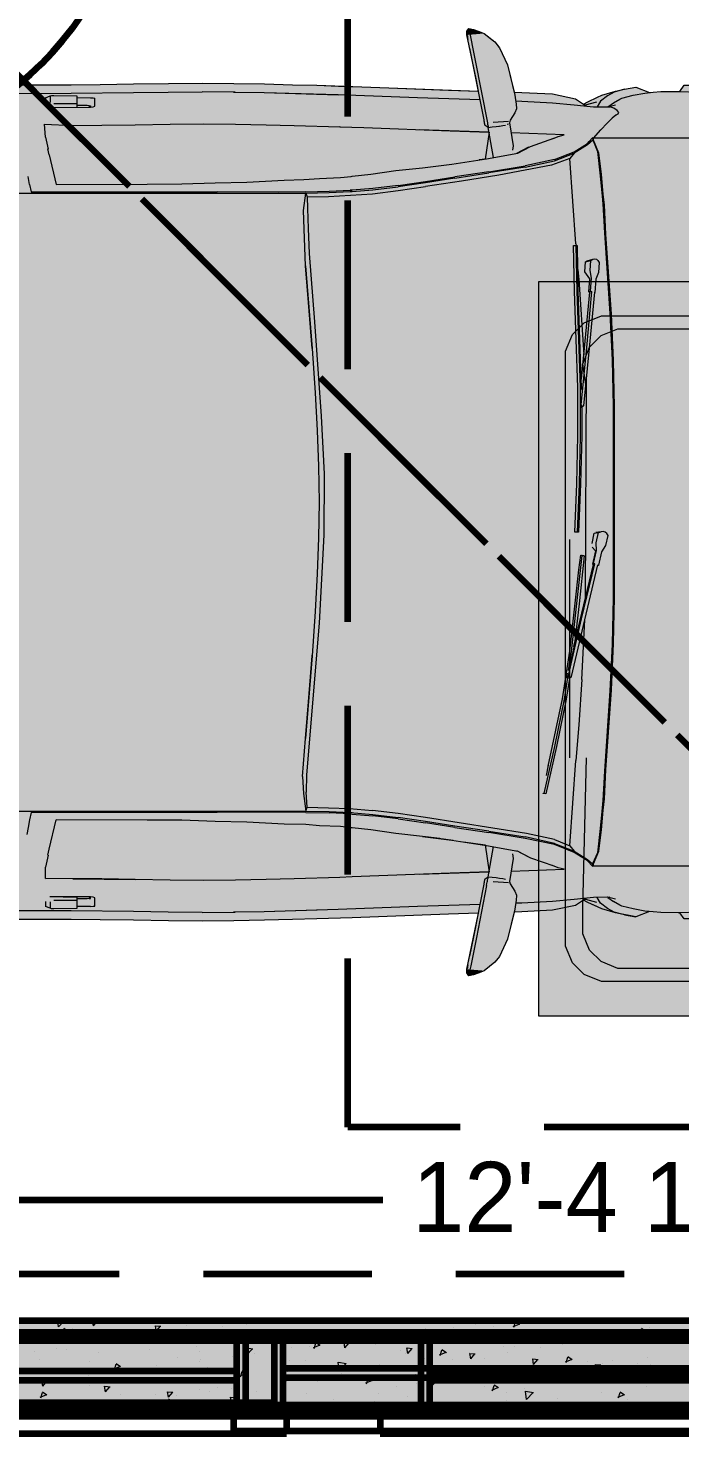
# Model space of a CAD drawing. Header units: inches. Extents: x -355 to 955, y -237 to 947.
# Drawn here: x 526.2 to 581.9, y 32.4 to 152.7 of the extents above; entities that cross this region are included whole.
import ezdxf

# ---------------------------------------------------------------- set-up
doc = ezdxf.new("R2010")
doc.units = ezdxf.units.IN
doc.header["$LTSCALE"] = 96
doc.header["$MEASUREMENT"] = 0
doc.linetypes.add('Dash', pattern=[0.225, 0.15, -0.075])
for name, color, linetype, lineweight, true_color in [('Casings_ Exterior-1', 7, 'Continuous', 158, 0x000000), ('Casings_ Exterior-2', 7, 'Continuous', 158, 0x000000), ('Dimensions-2', 7, 'Continuous', 158, 0x000080), ('Doors-1', 7, 'Continuous', 158, 0x4b4b4b), ('Doors-2', 7, 'Continuous', 158, 0x4b4b4b), ('Footings-0', 7, 'Dash', 211, 0x000000), ('Furniture_ Exterior-1', 7, 'Continuous', 211, 0x008080), ('Furniture_ Interior-2', 7, 'Continuous', 211, 0x8080c0), ('Roof Planes-3', 7, 'Dash', 211, 0x6fa455), ('Walls_  Foundation-0', 7, 'Continuous', 211, 0x000000), ('Walls_  Normal-1', 7, 'Continuous', 211, 0x000000), ('Walls_  Normal-2', 7, 'Continuous', 211, 0x000000), ('Walls_  Normal-3', 7, 'Continuous', 211, 0x000000), ('Windows-1', 7, 'Continuous', 158, 0x4b4b4b), ('Windows-2', 7, 'Continuous', 158, 0x4b4b4b)]:
    doc.layers.add(name, color=color, linetype=linetype, lineweight=lineweight, true_color=true_color)

# ---------------------------------------------------------------- blocks, each defined once
blk = doc.blocks.new('Full-Sized Truck')
at = {"layer": 'Furniture_ Exterior-1', "color": 136, "lineweight": 0, "true_color": 0x008080, "transparency": 33554687}
for p, q in [((-29.51, 127.39), (-29.51, 93.98)), ((29.51, 127.38), (29.51, 93.98)), ((-29.64, 107.83), (-30.35, 107.98)), ((-29.64, 90.95), (-29.64, 107.83)), ((30.35, 107.98), (29.64, 107.83)), ((29.64, 107.83), (29.64, 90.95)), ((30.35, 107.98), (31.09, 108.1)), ((-38.18, 106.11), (-38.8, 106.11)), ((-38.15, 106.53), (-38.63, 106.53)), ((-35.97, 106.53), (-35.92, 106.47)), ((-33.72, 106.29), (-34.86, 106.52)), ((-33.73, 106.31), (-33.16, 106.18)), ((-33.16, 106.18), (-30.35, 105.55)), ((33.16, 106.18), (30.35, 105.55)), ((33.16, 106.18), (33.73, 106.31)), ((34.86, 106.52), (33.72, 106.29)), ((38.63, 106.53), (38.15, 106.53)), ((-38.67, 103.67), (-38.82, 103.68)), ((-37.91, 103.67), (-38.67, 103.67)), ((-38.63, 102.44), (-38.64, 103.67)), ((-35.98, 104.04), (-36.05, 98.38)), ((38.67, 103.67), (37.91, 103.67)), ((38.82, 103.68), (38.67, 103.67)), ((37.71, 102.52), (37.88, 102.56)), ((-39.16, 95.37), (-39.16, 95.35)), ((39.16, 95.35), (39.16, 95.37)), ((-29.51, 93.98), (-29.51, 82.9)), ((29.51, 93.98), (29.51, 82.9)), ((-29.62, 85.4), (-29.64, 90.95)), ((29.62, 85.4), (29.64, 90.95)), ((36.05, 86.49), (36.05, 86.5)), ((-29.64, 82.9), (-29.62, 85.4)), ((29.64, 82.9), (29.62, 85.4)), ((-26.21, 83.2), (-22.58, 82.92)), ((-29.64, 82.9), (-29.69, 80.78)), ((-29.15, 82.75), (-29.19, 80.83)), ((-14.67, 82.32), (-22.58, 82.92)), ((22.57, 82.92), (22.58, 82.92)), ((29.15, 82.75), (29.19, 80.83)), ((29.51, 82.9), (29.57, 80.78)), ((29.64, 82.9), (29.69, 80.78)), ((-29.78, 78.87), (-29.69, 80.78)), ((29.19, 80.83), (29.46, 76.84)), ((29.69, 80.78), (29.78, 78.87)), ((35.85, 79.78), (35.85, 79.79)), ((29.67, 78.67), (29.66, 78.87)), ((29.78, 78.87), (29.8, 78.67)), ((-30.25, 74.49), (-29.96, 76.81)), ((-29.83, 76.81), (-30.12, 74.49)), ((29.83, 76.81), (30.12, 74.49)), ((30.25, 74.49), (29.96, 76.81)), ((-30.25, 74.49), (-30.63, 72.01)), ((30.25, 74.49), (30.63, 72.01)), ((-31.07, 69.37), (-30.63, 72.01)), ((30.63, 72.01), (31.07, 69.37)), ((-31.07, 69.36), (-31.56, 66.26)), ((-31.44, 66.26), (-30.95, 69.37)), ((30.94, 69.37), (31.44, 66.26)), ((31.56, 66.26), (31.07, 69.37)), ((-41.59, 67.4), (-44.31, 67.9)), ((-43.36, 67.98), (-41.54, 67.64)), ((45.24, 68.08), (36.22, 66.4)), ((36.51, 66.7), (43.36, 67.98)), ((-36.63, 66.47), (-41.59, 67.4)), ((-41.54, 67.64), (-36.64, 66.73)), ((-36.37, 64.49), (-36.26, 65.87)), ((-32.12, 62.98), (-31.56, 66.26)), ((-31.44, 66.26), (-31.99, 62.98)), ((31.99, 62.98), (31.44, 66.26)), ((31.56, 66.26), (32.12, 62.98)), ((36.37, 64.49), (36.26, 65.87)), ((36.11, 64.47), (36.06, 64.59)), ((-33.93, 62.65), (-33.32, 63.74)), ((-32.72, 60.32), (-32.12, 62.98)), ((-32.6, 60.32), (-31.99, 62.98)), ((32.72, 60.32), (32.12, 62.98)), ((33.32, 63.74), (33.93, 62.65)), ((-33.98, 62.49), (-33.97, 62.5)), ((-32.6, 60.32), (-33.34, 58.51)), ((-32.24, 60.3), (-32.82, 58.92)), ((-25.14, 60.87), (-26.13, 61.05)), ((-32.82, 58.92), (-24.68, 58.36)), ((-16.93, 57.82), (-11.25, 57.55)), ((-13.78, 58.54), (-5.95, 56.76)), ((9, 57.87), (9.03, 57.95)), ((24.68, 58.36), (24.5, 58.35)), ((38.2, 56.48), (37.92, 57.52)), ((-34.79, 56.85), (-34.75, 56.77)), ((-34.75, 56.77), (-34.56, 56.76)), ((-34.75, 56.77), (-34.75, 6.35)), ((-9.11, 57.48), (11.96, 57.41)), ((-6.01, 56.28), (-6.07, 56.38)), ((-5.92, 56.86), (-5.86, 56.76)), ((-3.94, 56.9), (-2.98, 56.7)), ((-2.98, 56.7), (-2.92, 56.3)), ((20.03, 56.63), (19.99, 56.69)), ((34.56, 56.76), (34.75, 56.77)), ((34.75, 56.77), (34.79, 56.85)), ((34.75, 56.77), (35.55, 56.09)), ((34.75, 47.41), (34.75, 56.77)), ((-38.5, 54.37), (-38.15, 54.95)), ((-37.76, 55.47), (-38.15, 54.95)), ((-37.94, 54.77), (-37.74, 55.5)), ((-37.79, 55.35), (-37.74, 55.52)), ((35.55, 56.09), (36.19, 55.52)), ((36.19, 55.52), (36.68, 55.08)), ((37.74, 55.52), (37.79, 55.35)), ((37.74, 55.5), (37.94, 54.77)), ((37.74, 55.39), (37.74, 55.28)), ((-39.43, 53.96), (-39.63, 52.92)), ((36.96, 54.74), (37.08, 54.52)), ((37.08, 54.52), (37.2, 54.46)), ((37.2, 54.46), (37.41, 54.61)), ((37.41, 54.61), (37.63, 54.91)), ((-39.12, 51.67), (-39.63, 52.92))]:
    blk.add_line(p, q, dxfattribs=at)
for points in [[(39.86, 109.2), (39.86, 106.69), (39.89, 101.55), (39.94, 98.52), (40, 95.35), (40.03, 92.3), (40, 89.42), (39.94, 86.64), (39.87, 84.09), (39.81, 81.9), (39.66, 77.79), (39.56, 75.34), (39.26, 67.22), (40.42, 67.43), (44.62, 68.28), (44.97, 68.28), (45.24, 68.08), (45.14, 67.67), (44.96, 67.14), (44.76, 66.7), (43.95, 65.71), (43.39, 65.29), (41.76, 64.56), (39.16, 63.97), (39.14, 63.28), (38.99, 60.5), (38.53, 58.4), (38.02, 57.67), (38.24, 57.28), (38.67, 56.41), (38.86, 56.01), (39.24, 54.78), (39.43, 53.96), (39.63, 52.92), (39.12, 51.67), (39.15, 51.35), (39.21, 50.64), (39.23, 49.09), (39.23, 48.92), (39.82, 48.54)], [(-39.82, 48.54), (-39.23, 48.92), (-39.23, 49.09), (-39.21, 50.64), (-39.15, 51.34), (-39.12, 51.67), (-39.63, 52.92), (-39.24, 54.78), (-38.86, 56.01), (-38.24, 57.28), (-38.02, 57.67), (-38.53, 58.4), (-38.99, 60.5), (-39.14, 63.28), (-39.16, 63.97), (-41.76, 64.56), (-43.39, 65.29), (-43.95, 65.71), (-44.76, 66.7), (-44.96, 67.14), (-45.14, 67.67), (-45.24, 68.08), (-44.97, 68.28), (-44.62, 68.28), (-39.26, 67.22), (-39.35, 69.93), (-39.7, 78.67), (-39.81, 81.9), (-39.87, 84.09), (-39.94, 86.64), (-40, 89.42), (-40.03, 92.3), (-40, 95.35), (-39.94, 98.52), (-39.89, 101.55), (-39.87, 104.19), (-39.86, 106.69), (-39.86, 109.2)], [(-39.7, 78.67), (-39.81, 81.9), (-39.87, 84.09), (-39.94, 86.64), (-40, 89.42), (-40.03, 92.3), (-40, 95.35), (-39.94, 98.52), (-39.89, 101.55), (-39.87, 104.19), (-39.86, 106.69), (-39.86, 109.2), (-39.04, 109.2)], [(-39.19, 92.3), (-39.16, 95.39), (-39.12, 98.54), (-39.05, 104.2), (-39.04, 109.22)], [(39.04, 109.22), (39.05, 104.2), (39.12, 98.54), (39.16, 95.39), (39.19, 92.3)], [(39.86, 109.2), (39.86, 106.69), (39.87, 104.19), (39.89, 101.55), (39.94, 98.52), (40, 95.35), (40.03, 92.3), (40, 89.42), (39.94, 86.64), (39.87, 84.09), (39.81, 81.9), (39.74, 79.93), (39.66, 77.79), (39.57, 75.34)], [(-30.35, 107.98), (-31.09, 108.1), (-31.74, 108.22)], [(-38.84, 105.78), (-38.84, 105.99), (-38.8, 106.11), (-38.63, 106.53)], [(-37.81, 102.05), (-37.75, 102.19), (-37.71, 102.44), (-37.7, 106.14)], [(-35.98, 104.04), (-35.97, 106.53), (-34.86, 106.52)], [(34.86, 106.52), (36.1, 106.63), (35.98, 104.04)], [(37.7, 106.14), (37.71, 102.44), (37.75, 102.19), (37.81, 102.05), (38.59, 102.05)], [(38.63, 106.53), (38.8, 106.11), (38.18, 106.11)], [(38.8, 106.11), (38.84, 105.99), (38.84, 105.78)], [(-37.91, 103.68), (-38.82, 103.68), (-38.84, 105.78)], [(-37.71, 104.91), (-37.71, 103.67), (-38.07, 103.68), (-38.06, 105.78)], [(-31.93, 72.3), (-31.67, 74.7), (-31.32, 76.97), (-31.22, 77.83), (-31.12, 78.67), (-31.11, 78.78), (-30.99, 79.74), (-30.92, 81.63), (-30.81, 82.9), (-30.75, 84.86), (-30.57, 88.24), (-30.5, 91.11), (-30.39, 94.13), (-30.37, 97.3), (-30.35, 105.55)], [(30.35, 105.55), (30.37, 97.3), (30.39, 94.13), (30.5, 91.11), (30.57, 88.24), (30.75, 84.86), (30.8, 83.07), (30.92, 81.63), (30.99, 79.74), (31.11, 78.78), (31.12, 78.67), (31.22, 77.83), (31.32, 76.97), (31.67, 74.7), (31.93, 72.3), (32.29, 69.63), (32.79, 66.48), (33.34, 63.63), (33.97, 62.5), (34.75, 60.36)], [(38.06, 105.78), (38.07, 103.68), (37.71, 103.67)], [(38.84, 105.78), (38.82, 103.68), (38.07, 103.68)], [(-37.71, 102.52), (-37.88, 102.56), (-37.9, 102.75), (-37.91, 103.67)], [(-36.05, 98.38), (-36, 101.4), (-35.98, 104.04)], [(35.98, 104.04), (36, 101.4), (36.05, 98.38), (36.11, 95.21), (36.14, 92.16), (36.11, 89.27), (36.05, 86.5), (35.98, 83.94), (35.85, 79.79), (35.77, 77.61), (35.46, 69.78), (35.33, 66.24), (32.77, 66.61), (32.69, 67.14)], [(37.91, 103.67), (37.9, 102.75), (37.88, 102.56), (37.86, 102.45), (37.71, 102.45)], [(38.64, 103.67), (38.63, 102.44), (38.61, 102.19), (38.59, 102.05)], [(-38.63, 102.44), (-38.61, 102.19), (-38.59, 102.05), (-37.81, 102.05)], [(-37.88, 102.56), (-37.86, 102.45), (-37.71, 102.45)], [(-35.81, 78.67), (-35.85, 79.79), (-35.98, 83.94), (-36.05, 86.5), (-36.11, 89.27), (-36.14, 92.16), (-36.11, 95.21), (-36.05, 98.38)], [(-39.19, 92.3), (-39.16, 89.41), (-39.16, 89.3)], [(39.16, 89.31), (39.16, 89.41), (39.19, 92.3)], [(-38.44, 67.06), (-38.64, 72.74), (-38.93, 79.95), (-39.13, 86.66), (-39.16, 89.45)], [(39.16, 89.45), (39.13, 86.66), (38.97, 81.93), (38.9, 79.96)], [(-38.9, 79.96), (-38.97, 81.93), (-39.13, 86.66)], [(39.13, 86.66), (38.93, 79.95), (38.64, 72.74), (38.44, 67.06)], [(-26.21, 83.2), (-27.85, 83.11), (-29.51, 82.9)], [(22.58, 82.92), (14.67, 82.32), (19.08, 82.64), (22.58, 82.92), (27.85, 83.11), (29.51, 82.9), (29.15, 82.75), (28.06, 82.73)], [(-29.51, 82.9), (-29.57, 80.78), (-29.66, 78.87)], [(-29.51, 82.9), (-29.15, 82.75), (-27.72, 82.86)], [(28.06, 82.73), (26.13, 82.67), (23.75, 82.59), (17.23, 82.1), (8.22, 81.49), (2.7, 81.23), (-3.14, 81.26), (-11.55, 81.67), (-26.06, 82.82), (-27.72, 82.86)], [(-22.58, 82.92), (-19.08, 82.64), (-14.67, 82.32), (-14.62, 82.32)], [(-6.84, 81.86), (-10.44, 82.05), (-14.67, 82.32)], [(14.67, 82.32), (10.44, 82.05), (6.84, 81.86), (3.42, 81.73), (0, 81.67), (-3.42, 81.73), (-6.84, 81.86)], [(-29.19, 80.83), (-29.28, 78.91), (-29.46, 76.84)], [(29.57, 80.78), (29.66, 78.87), (29.67, 78.67), (29.83, 76.81)], [(-39.26, 67.22), (-39.35, 69.93), (-39.7, 78.67)], [(-35.33, 66.24), (-35.46, 69.78), (-35.81, 78.67)], [(-29.78, 78.87), (-29.8, 78.67), (-29.96, 76.81)], [(-29.67, 78.67), (-29.66, 78.87), (-29.83, 76.81)], [(29.96, 76.81), (29.8, 78.67), (29.78, 78.87)], [(-30.14, 72.03), (-29.76, 74.51), (-29.46, 76.84)], [(29.46, 76.84), (29.76, 74.51), (30.14, 72.03)], [(-30.95, 69.37), (-30.5, 72.01), (-30.12, 74.49)], [(30.94, 69.37), (30.5, 72.01), (30.12, 74.49)], [(39.56, 75.34), (39.35, 69.93), (39.26, 67.22)], [(-32.45, 68.58), (-32.75, 66.61), (-35.34, 66.25), (-35.57, 72.58)], [(-32.31, 69.52), (-32.01, 71.73), (-32.14, 70.72), (-31.93, 72.3), (-32.29, 69.63), (-32.79, 66.48), (-33.34, 63.63), (-33.97, 62.5), (-34.74, 60.36)], [(-32.24, 60.3), (-31.66, 62.84), (-30.14, 72.03)], [(24.68, 58.36), (32.82, 58.92), (32.17, 60.59), (31.22, 65.35), (30.67, 68.74), (30.14, 72.03)], [(35.34, 66.25), (35.57, 72.58), (35.57, 72.59)], [(-44.76, 66.7), (-44.96, 67.14), (-45.14, 67.67), (-45.24, 68.08), (-44.97, 68.28), (-44.62, 68.28), (-40.42, 67.43)], [(-44.31, 67.9), (-44.54, 67.95), (-44.69, 67.98), (-44.81, 68), (-44.94, 68.02), (-45.07, 68.05), (-45.15, 68.06), (-45.19, 68.07), (-45.22, 68.07), (-45.24, 68.08)], [(-44.97, 68.28), (-44.96, 68.27), (-44.94, 68.27), (-44.9, 68.26), (-44.83, 68.25)], [(-44.56, 68.2), (-44.47, 68.19), (-44.38, 68.17), (-44.2, 68.14)], [(44.97, 68.28), (45.24, 68.08), (45.14, 67.67), (44.96, 67.14), (44.76, 66.7), (44.39, 66.25), (43.95, 65.71), (43.47, 65.35), (43.39, 65.29), (41.76, 64.56), (38.87, 63.9), (38.02, 63.79), (37.59, 63.77), (37.56, 63.77), (37.17, 63.91), (36.47, 64.33), (36.23, 64.38), (34.03, 64.07), (33.61, 64.11)], [(40.42, 67.43), (44.62, 68.28), (44.97, 68.28), (44.96, 68.27), (44.94, 68.27), (44.9, 68.26), (44.83, 68.25)], [(44.2, 68.14), (44.38, 68.17), (44.47, 68.19), (44.56, 68.2)], [(-33.61, 64.11), (-34.03, 64.07), (-36.23, 64.38), (-36.47, 64.33), (-37.17, 63.91), (-37.56, 63.77), (-37.59, 63.77), (-38.02, 63.79), (-38.87, 63.9), (-41.76, 64.56), (-43.39, 65.29), (-43.95, 65.71), (-44.76, 66.7)], [(-36.64, 66.73), (-36.51, 66.7), (-36.46, 66.7), (-36.4, 66.68), (-36.29, 66.67), (-36.18, 66.65), (-36.1, 66.63), (-36.05, 66.62), (-36.02, 66.61), (-35.98, 66.61), (-35.79, 66.32), (-32.91, 65.86)], [(-36.63, 66.47), (-36.43, 66.44), (-36.31, 66.41), (-36.22, 66.4), (-36.11, 66.38), (-35.99, 66.36), (-35.91, 66.34), (-35.85, 66.33), (-35.82, 66.32), (-35.79, 66.32), (-35.87, 65.61)], [(36.22, 66.4), (36.11, 66.38), (35.99, 66.36), (35.91, 66.34), (35.85, 66.33), (35.82, 66.32), (35.79, 66.32), (35.98, 66.61), (36.02, 66.61), (36.05, 66.62), (36.1, 66.63), (36.18, 66.65), (36.29, 66.67), (36.4, 66.68), (36.46, 66.7), (36.51, 66.7)], [(-35.87, 65.61), (-35.92, 65.29), (-35.96, 65), (-36.01, 64.76)], [(32.91, 65.86), (35.79, 66.32), (35.83, 65.96), (35.87, 65.61), (35.91, 65.35), (35.92, 65.29), (35.96, 65), (36.01, 64.76)], [(-37.83, 57.39), (-38.53, 58.4), (-38.99, 60.5), (-39.14, 63.28), (-39.16, 63.97)], [(-35.26, 64.24), (-35.07, 59.44), (-34.93, 59.96), (-34.7, 60.5)], [(34.7, 60.5), (34.93, 59.96), (35.07, 59.44), (35.26, 64.24)], [(39.16, 63.97), (39.14, 63.28), (38.99, 60.5), (38.53, 58.4), (37.83, 57.39)], [(-37.74, 55.28), (-37.76, 56.76), (-37.95, 58.52), (-38.15, 60.5), (-38.3, 63.28), (-38.32, 63.83)], [(31.99, 62.98), (32.6, 60.32), (33.34, 58.51), (32.82, 58.92)], [(38.32, 63.83), (38.3, 63.28), (38.15, 60.5), (37.95, 58.52), (37.76, 56.76), (37.74, 55.39)], [(-16.76, 59.13), (-18.81, 59.43), (-23.33, 60.32), (-27.83, 61.27), (-27.82, 61.33), (-27.81, 61.36)], [(-34.56, 56.87), (-33.47, 58.51), (-32.72, 60.32)], [(-16.85, 58.94), (-18.84, 59.24), (-23.36, 60.13), (-27.86, 61.08), (-27.83, 61.27)], [(-25.22, 60.88), (-23.29, 60.48), (-18.78, 59.58)], [(32.72, 60.32), (33.47, 58.51), (34.26, 57.32), (34.43, 57.17), (34.79, 56.85), (34.56, 56.83), (34.43, 56.78), (33.5, 56.39)], [(-32.82, 58.92), (-33.34, 58.51), (-34.14, 57.32), (-34.56, 56.87), (-34.79, 56.85), (-34.26, 57.32)], [(-18.78, 59.58), (-14.23, 58.92), (-9.67, 58.43), (-6.47, 58.1)], [(-16.86, 58.93), (-16.75, 58.88), (-16.72, 58.98), (-16.75, 59.14), (-16.77, 59.21), (-16.7, 59.16), (-16.57, 59.05)], [(-16.75, 58.88), (-16.67, 58.76), (-16.86, 58.93), (-16.83, 59.02)], [(-16.8, 59.13), (-16.78, 59.18), (-16.77, 59.21), (-16.33, 59.12)], [(-16.72, 58.98), (-16.57, 59.05), (-11.16, 57.84), (-5.89, 56.65)], [(-16.67, 58.76), (-11.25, 57.55), (-5.98, 56.36), (-6.01, 56.28), (-4.76, 56), (-4.16, 55.65), (-3.2, 55.43), (-3, 55.55), (-2.86, 55.7), (-2.81, 55.88), (-2.83, 56.08)], [(-13.53, 58.49), (-14.29, 58.64), (-15.44, 58.89), (-16.08, 59.03), (-14.27, 58.76), (-9.7, 58.27), (-5.09, 57.8), (-5.12, 57.61), (-5.1, 57.75)], [(-39.51, 53.55), (-39.43, 53.96), (-39.24, 54.78), (-38.86, 56.01), (-38.67, 56.41), (-38.24, 57.28), (-38.02, 57.67)], [(-37.92, 57.52), (-37.92, 57.49), (-38.2, 56.48)], [(-16.93, 57.82), (-21.27, 58.11), (-24.68, 58.36)], [(-5.12, 57.61), (-9.73, 58.08), (-13.53, 58.49), (-13.58, 58.49)], [(-6.47, 58.1), (-5.07, 57.92), (-5.07, 57.9), (-5.08, 57.87), (-5.09, 57.8)], [(10.75, 57.84), (10.93, 57.84), (15.54, 58), (20.14, 58.15), (24.49, 58.22), (24.5, 58.36), (20.14, 58.29), (15.54, 58.14), (10.94, 57.98), (6.34, 57.97), (1.74, 58.08), (-2.86, 58.26), (-2.86, 58.46), (1.74, 58.29), (6.34, 58.18), (10.94, 58.18), (15.54, 58.34), (20.15, 58.49), (24.5, 58.57), (24.5, 58.36)], [(9.04, 57.83), (6.33, 57.83), (1.73, 57.94), (-2.86, 58.12), (-2.86, 58.32)], [(20.12, 56.94), (20.04, 57.1), (20.07, 57.18), (21.33, 57.09), (21.98, 57.56), (22.95, 57.49), (23.09, 57.01), (23.2, 56.82), (23.24, 56.65), (23.2, 56.5), (23.08, 56.36), (22.89, 56.25), (21.92, 56.32), (21.29, 56.54), (20.03, 56.63), (20.06, 56.68), (14.71, 57.16), (9.21, 57.66), (9, 57.87), (9.13, 57.75), (9.15, 57.83)], [(9.23, 57.96), (9.28, 57.91), (9.15, 57.83), (9.12, 57.93)], [(20.14, 57.05), (20.12, 56.94), (14.77, 57.41), (9.28, 57.91), (9.22, 57.98)], [(11.73, 57.86), (14.69, 57.58), (20.04, 57.1)], [(22.22, 58.18), (21.27, 58.11), (14.07, 57.64)], [(22.95, 57.49), (23.05, 57.33), (23.2, 56.82)], [(34.26, 57.32), (34.56, 56.83), (34.14, 57.32), (33.34, 58.51)], [(38.02, 57.67), (38.24, 57.28), (38.67, 56.41), (38.86, 56.01), (39.24, 54.78), (39.43, 53.96), (39.16, 54.9), (38.81, 55.49)], [(-39.43, 53.96), (-39.16, 54.9), (-38.81, 55.49), (-38.31, 56.14), (-37.76, 56.44)], [(-28.49, 55.91), (-29.57, 56.02), (-31.46, 56.18), (-33.5, 56.39), (-34.56, 56.87)], [(-34.56, 56.76), (-33.34, 56.27), (-31.31, 56.05), (-29.42, 55.9), (-28.35, 55.78)], [(-4.31, 56.9), (-4.67, 56.57), (-5.92, 56.86), (-5.95, 56.76), (-5.89, 56.65), (-5.86, 56.76), (-4.61, 56.48), (-3.88, 56.52), (-2.92, 56.3), (-2.83, 56.08), (-2.9, 56.54)], [(20.07, 57.18), (20.14, 57.05), (21.4, 56.96), (22.12, 57.08), (23.09, 57.01)], [(28.35, 55.78), (29.42, 55.9), (31.31, 56.05), (33.34, 56.27), (34.56, 56.76)], [(33.5, 56.39), (31.46, 56.18), (29.57, 56.02), (28.49, 55.91)], [(38.81, 55.49), (38.31, 56.14), (37.76, 56.44)], [(28.49, 55.91), (25.71, 55.76), (18.03, 55.27), (13.58, 55.06), (9.16, 54.97), (-9.16, 54.97), (-13.58, 55.06), (-18.03, 55.27), (-25.71, 55.76), (-28.49, 55.91)], [(-28.35, 55.78), (-25.58, 55.64), (-17.94, 55.14), (-13.51, 54.94), (-9.11, 54.85), (9.11, 54.85), (13.51, 54.94), (17.94, 55.14), (25.58, 55.64), (28.35, 55.78)], [(37.08, 54.52), (36.96, 54.74), (36.68, 55.08)], [(37.63, 54.92), (37.63, 54.92), (37.74, 55.28)], [(37.76, 55.47), (38.15, 54.95), (38.5, 54.37), (38.59, 54.2), (38.86, 53.15), (39.07, 52.09), (39.15, 51.35), (39.21, 50.64), (39.23, 49.09), (39.16, 47.18), (39.1, 46.52), (39, 45.44), (38.78, 43.75), (38.68, 42.5), (38.59, 41.03), (38.49, 39.41), (38.43, 37.68), (38.41, 35.82)], [(-38.42, 32), (-38.41, 35.82), (-38.43, 37.68), (-38.49, 39.41), (-38.59, 41.03), (-38.69, 42.5), (-38.78, 43.75), (-39, 45.44), (-39.1, 46.52), (-39.16, 47.18), (-39.23, 49.09), (-39.21, 50.64), (-39.15, 51.34), (-39.07, 52.09), (-38.86, 53.15), (-38.59, 54.2), (-38.5, 54.37)], [(39.43, 53.96), (39.63, 52.92), (39.12, 51.67)], [(-38.44, 11.78), (-38.91, 11.78), (-39.82, 12.37), (-39.82, 48.54), (-39.23, 48.92)], [(39.23, 48.92), (39.82, 48.54), (39.82, 12.37), (38.91, 11.78), (38.44, 11.78)]]:
    blk.add_lwpolyline(points, dxfattribs=at)
at = {"layer": 'Furniture_ Exterior-1', "color": 7, "lineweight": 0, "true_color": 0xffffff, "transparency": 33554687}
for points in [[(39.86, 109.2), (39.86, 106.69), (39.86, 109.2), (-39.86, 109.2)], [(39.86, 106.69), (-39.86, 106.69), (39.86, 106.69), (-39.86, 109.2)], [(39.86, 106.69), (39.89, 101.55), (39.86, 106.69), (-39.87, 104.19)], [(39.86, 106.69), (-39.87, 104.19), (39.86, 106.69), (-39.86, 106.69)], [(39.89, 101.55), (-39.89, 101.55), (39.89, 101.55), (-39.87, 104.19)], [(39.94, 98.52), (-39.94, 98.52), (39.94, 98.52), (-39.89, 101.55)], [(39.89, 101.55), (39.94, 98.52), (39.89, 101.55), (-39.89, 101.55)], [(40, 95.35), (-40, 95.35), (40, 95.35), (-39.94, 98.52)], [(39.94, 98.52), (40, 95.35), (39.94, 98.52), (-39.94, 98.52)], [(40, 95.35), (40.03, 92.3), (40, 95.35), (-40.03, 92.3)], [(40, 95.35), (-40.03, 92.3), (40, 95.35), (-40, 95.35)], [(40.03, 92.3), (40, 89.42), (40.03, 92.3), (-40.03, 92.3)], [(40, 89.42), (-40, 89.42), (40, 89.42), (-40.03, 92.3)], [(40, 89.42), (-39.94, 86.64), (40, 89.42), (-40, 89.42)], [(40, 89.42), (39.94, 86.64), (40, 89.42), (-39.94, 86.64)], [(39.94, 86.64), (39.87, 84.09), (39.94, 86.64), (-39.94, 86.64)], [(39.87, 84.09), (-39.87, 84.09), (39.87, 84.09), (-39.94, 86.64)], [(39.87, 84.09), (-39.81, 81.9), (39.87, 84.09), (-39.87, 84.09)], [(39.87, 84.09), (39.81, 81.9), (39.87, 84.09), (-39.81, 81.9)], [(39.81, 81.9), (-39.7, 78.67), (39.81, 81.9), (-39.81, 81.9)], [(39.81, 81.9), (39.66, 77.79), (39.81, 81.9), (-39.7, 78.67)], [(39.66, 77.79), (39.56, 75.34), (39.66, 77.79), (-39.7, 78.67)], [(39.56, 75.34), (-39.35, 69.93), (39.56, 75.34), (-39.7, 78.67)], [(39.56, 75.34), (39.26, 67.22), (39.56, 75.34), (-39.35, 69.93)], [(39.26, 67.22), (-39.26, 67.22), (39.26, 67.22), (-39.35, 69.93)], [(-45.14, 67.67), (-45.24, 68.08), (-45.14, 67.67), (-44.97, 68.28)], [(-44.96, 67.14), (-45.14, 67.67), (-44.96, 67.14), (-44.62, 68.28)], [(-45.14, 67.67), (-44.97, 68.28), (-45.14, 67.67), (-44.62, 68.28)], [(-44.76, 66.7), (-44.96, 67.14), (-44.76, 66.7), (-44.62, 68.28)], [(-43.95, 65.71), (-44.76, 66.7), (-43.95, 65.71), (-44.62, 68.28)], [(-43.39, 65.29), (-43.95, 65.71), (-43.39, 65.29), (-44.62, 68.28)], [(-43.39, 65.29), (-44.62, 68.28), (-43.39, 65.29), (-39.26, 67.22)], [(40.42, 67.43), (44.62, 68.28), (40.42, 67.43), (43.95, 65.71)], [(44.62, 68.28), (44.76, 66.7), (44.62, 68.28), (43.95, 65.71)], [(44.62, 68.28), (44.97, 68.28), (44.62, 68.28), (45.14, 67.67)], [(44.62, 68.28), (45.14, 67.67), (44.62, 68.28), (44.96, 67.14)], [(44.62, 68.28), (44.96, 67.14), (44.62, 68.28), (44.76, 66.7)], [(44.97, 68.28), (45.24, 68.08), (44.97, 68.28), (45.14, 67.67)], [(-41.76, 64.56), (-43.39, 65.29), (-41.76, 64.56), (-39.26, 67.22)], [(-39.16, 63.97), (-41.76, 64.56), (-39.16, 63.97), (-39.26, 67.22)], [(38.02, 57.67), (-38.02, 57.67), (38.02, 57.67), (-39.26, 67.22)], [(39.26, 67.22), (38.02, 57.67), (39.26, 67.22), (-39.26, 67.22)], [(-38.02, 57.67), (-39.16, 63.97), (-38.02, 57.67), (-39.26, 67.22)], [(38.02, 57.67), (39.26, 67.22), (38.02, 57.67), (39.16, 63.97)], [(39.26, 67.22), (41.76, 64.56), (39.26, 67.22), (39.16, 63.97)], [(39.26, 67.22), (40.42, 67.43), (39.26, 67.22), (41.76, 64.56)], [(40.42, 67.43), (43.95, 65.71), (40.42, 67.43), (43.39, 65.29)], [(40.42, 67.43), (43.39, 65.29), (40.42, 67.43), (41.76, 64.56)], [(-38.02, 57.67), (-39.14, 63.28), (-38.02, 57.67), (-39.16, 63.97)], [(38.02, 57.67), (39.16, 63.97), (38.02, 57.67), (39.14, 63.28)], [(-38.02, 57.67), (-38.99, 60.5), (-38.02, 57.67), (-39.14, 63.28)], [(38.99, 60.5), (38.02, 57.67), (38.99, 60.5), (39.14, 63.28)], [(-38.02, 57.67), (-38.53, 58.4), (-38.02, 57.67), (-38.99, 60.5)], [(38.99, 60.5), (38.53, 58.4), (38.99, 60.5), (38.02, 57.67)], [(-39.23, 48.92), (-39.12, 51.67), (-39.23, 48.92), (-38.02, 57.67)], [(-39.23, 48.92), (-38.02, 57.67), (-39.23, 48.92), (38.02, 57.67)], [(-39.23, 48.92), (38.02, 57.67), (-39.23, 48.92), (39.23, 48.92)], [(-39.12, 51.67), (-38.24, 57.28), (-39.12, 51.67), (-38.02, 57.67)], [(38.02, 57.67), (38.24, 57.28), (38.02, 57.67), (39.12, 51.67)], [(38.02, 57.67), (39.12, 51.67), (38.02, 57.67), (39.23, 48.92)], [(-39.12, 51.67), (-38.86, 56.01), (-39.12, 51.67), (-38.24, 57.28)], [(38.24, 57.28), (38.67, 56.41), (38.24, 57.28), (39.12, 51.67)], [(38.67, 56.41), (38.86, 56.01), (38.67, 56.41), (39.24, 54.78)], [(38.67, 56.41), (39.24, 54.78), (38.67, 56.41), (39.12, 51.67)], [(-39.12, 51.67), (-39.24, 54.78), (-39.12, 51.67), (-38.86, 56.01)], [(-39.12, 51.67), (-39.63, 52.92), (-39.12, 51.67), (-39.24, 54.78)], [(39.24, 54.78), (39.43, 53.96), (39.24, 54.78), (39.12, 51.67)], [(39.43, 53.96), (39.63, 52.92), (39.43, 53.96), (39.12, 51.67)], [(-39.23, 48.92), (-39.21, 50.64), (-39.23, 48.92), (-39.12, 51.67)], [(-39.21, 50.64), (-39.15, 51.34), (-39.21, 50.64), (-39.12, 51.67)], [(39.12, 51.67), (39.15, 51.35), (39.12, 51.67), (39.21, 50.64)], [(39.12, 51.67), (39.21, 50.64), (39.12, 51.67), (39.23, 48.92)], [(-39.23, 48.92), (-39.23, 49.09), (-39.23, 48.92), (-39.21, 50.64)], [(39.21, 50.64), (39.23, 49.09), (39.21, 50.64), (39.23, 48.92)], [(-39.82, 40.91), (-39.23, 48.92), (-39.82, 40.91), (39.23, 48.92)], [(-39.82, 40.91), (39.23, 48.92), (-39.82, 40.91), (39.82, 40.91)], [(-39.82, 40.91), (-39.82, 48.54), (-39.82, 40.91), (-39.23, 48.92)], [(39.23, 48.92), (39.82, 48.54), (39.23, 48.92), (39.82, 40.91)]]:
    blk.add_solid(points, dxfattribs=at)
blk = doc.blocks.new('Queen Size Bed 1')
at = {"layer": 'Furniture_ Interior-2', "color": 163, "lineweight": 0, "true_color": 0x8080c0, "transparency": 33554687}
for p, q in [((-26.29, 76.32), (-26.29, 76.45)), ((-0.29, 75.73), (0.33, 75.73)), ((9.31, 2.65), (-9.34, 2.65))]:
    blk.add_line(p, q, dxfattribs=at)
for points in [[(-30.52, 78.22), (-30.52, 79.16), (30.37, 79.16), (30.37, 78.22), (31.4, 78.22), (31.4, 0), (-31.4, 0), (-31.4, 78.22)], [(30.37, 79.16), (30.37, 76.45), (-30.52, 76.45), (-30.52, 79.16)]]:
    blk.add_lwpolyline(points, close=True, dxfattribs=at)
for points in [[(30.37, 78.22), (31.4, 78.22), (31.4, 0), (-31.4, 0), (-31.4, 78.22), (-30.52, 78.22)], [(27.01, 76.45), (27.84, 75.61), (28.44, 74.15), (28.44, 5.35), (27.84, 3.89), (26.85, 2.89), (25.41, 2.29), (-25.44, 2.29), (-26.88, 2.89), (-27.88, 3.89), (-28.47, 5.35), (-28.47, 74.15), (-27.88, 75.61), (-27.04, 76.45)], [(-25.46, 52.98), (-25.57, 52.97), (-26.64, 53.3), (-26.91, 54.49), (-25.97, 58.25), (-26.36, 63.79), (-27.19, 68.41), (-26.34, 74.13), (-27, 76.25), (-26.93, 76.45)], [(-0.35, 76.45), (-0.21, 75.99), (-0.81, 74.14), (-0.02, 68.41)], [(-0.02, 68.42), (0.83, 74.13), (0.16, 76.25), (0.24, 76.45)], [(26.81, 76.45), (26.95, 75.99), (26.36, 74.14), (27.14, 68.41), (26.08, 63.79)], [(-22.2, 4.08), (-24.38, 3.77), (-25.79, 4.35), (-26.78, 5.34), (-27.35, 6.77), (-27.35, 72.72), (-26.78, 74.15), (-26.45, 74.48)], [(26.46, 74.44), (26.74, 74.15), (27.32, 72.72), (27.32, 6.77), (26.74, 5.34), (25.76, 4.35), (24.35, 3.77), (22.17, 3.77), (9.31, 4.08)], [(-0.02, 68.41), (-0.02, 68.41), (-1.09, 63.79), (-2.81, 59.49)], [(1.11, 58.22), (0.81, 63.79), (-0.02, 68.4)], [(-26.81, 54.04), (-26.92, 54.51), (-26.06, 58.22), (-26.36, 63.79)], [(-0.54, 59.7), (-0.29, 58.15), (-0.26, 54.48), (-0.26, 54.45), (-0.32, 58.14), (-1.09, 63.79)], [(0.81, 63.79), (1.2, 58.25), (0.25, 54.49), (0.52, 53.3), (1.6, 52.97), (5.89, 53.61), (11.24, 52.95), (15.58, 53.51), (19.45, 53.77), (21.09, 53.91), (24.31, 53.63), (25.16, 53.31), (25.48, 53.27), (26.58, 53.38), (26.9, 54.45), (26.91, 54.48), (26.88, 58.15), (26.63, 59.7)], [(26.9, 54.45), (26.84, 58.14), (26.08, 63.79), (24.36, 59.49)], [(0.35, 54.04), (0.24, 54.51), (1.11, 58.22)], [(-0.26, 54.45), (-0.58, 53.38), (-1.68, 53.27), (-6.06, 53.88), (-11.58, 53.51), (-15.93, 52.95), (-16.01, 52.96)], [(-17.8, 53.22), (-21.22, 53.72), (-24.34, 53.43), (-25.76, 52.86)]]:
    blk.add_lwpolyline(points, dxfattribs=at)
at = {"layer": 'Furniture_ Interior-2', "color": 7, "lineweight": 0, "true_color": 0xffffff, "transparency": 33554687}
for points in [[(-30.52, 78.22), (-30.52, 79.16), (-30.52, 78.22), (30.37, 78.22)], [(-30.52, 79.16), (30.37, 79.16), (-30.52, 79.16), (30.37, 78.22)], [(-30.52, 79.16), (30.37, 79.16), (-30.52, 79.16), (-30.52, 76.45)], [(30.37, 79.16), (30.37, 76.45), (30.37, 79.16), (-30.52, 76.45)], [(-31.4, 78.22), (-30.52, 78.22), (-31.4, 78.22), (-31.4, 0)], [(-30.52, 78.22), (30.37, 78.22), (-30.52, 78.22), (-31.4, 0)], [(30.37, 78.22), (31.4, 0), (30.37, 78.22), (-31.4, 0)], [(30.37, 78.22), (31.4, 78.22), (30.37, 78.22), (31.4, 0)]]:
    blk.add_solid(points, dxfattribs=at)

msp = doc.modelspace()

# ---------------------------------------------------------------- linework, layer by layer
at = {"layer": 'Casings_ Exterior-1', "transparency": 33554687}
for p in [(543.72, 34.78), (622.54, 32.78)]:
    msp.add_line(p, (543.72, 32.78), dxfattribs=at)
at = {"layer": 'Casings_ Exterior-2', "transparency": 33554687}
for p, q in [((548.27, 34.56), (548.27, 32.56)), ((556.28, 34.56), (556.28, 32.56)), ((548.27, 32.56), (511.27, 32.56)), ((593.28, 32.56), (556.28, 32.56))]:
    msp.add_line(p, q, dxfattribs=at)
at = {"layer": 'Dimensions-2', "color": 176, "linetype": 'Continuous', "lineweight": 158, "true_color": 0x000080, "transparency": 33554687}
msp.add_line((556.5, 52.53), (500.75, 52.53), dxfattribs=at)
at = {"layer": 'Doors-1', "linetype": 'Dash', "transparency": 33554687}
for p, q in [((553.5, 58.79), (553.5, 166.79)), ((649.5, 58.79), (553.5, 58.79))]:
    msp.add_line(p, q, dxfattribs=at)
at = {"layer": 'Doors-2', "transparency": 33554687}
msp.add_arc((507.5, 169.5), 28, 270, 0, dxfattribs=at)
at = {"layer": 'Footings-0', "transparency": 33554687}
msp.add_line((641.95, 46.22), (65.95, 46.22), dxfattribs=at)
at = {"layer": 'Roof Planes-3', "transparency": 33554687}
for points in [[(657, 17), (459.5, 214.5), (459.5, 215.5), (657, 413)], [(262, 17), (459.5, 214.5), (657, 17)]]:
    msp.add_lwpolyline(points, close=True, dxfattribs=at)
at = {"layer": 'Walls_  Foundation-0', "color": 18, "linetype": 'Continuous', "lineweight": 211, "true_color": 0x000000, "transparency": 33554687}
for p, q in [((645.95, 42.22), (61.95, 42.22)), ((645.95, 34.22), (61.95, 34.22))]:
    msp.add_line(p, q, dxfattribs=at)
at = {"layer": 'Walls_  Foundation-0', "color": 252, "lineweight": 9, "true_color": 0x969696, "transparency": 33554687}
for p, q in [((528.76, 41.71), (528.7, 42.22)), ((528.76, 41.71), (529.25, 42.22)), ((531.74, 41.8), (531.66, 42.22)), ((531.74, 41.8), (532.1, 42.22)), ((567.7, 41.69), (567.85, 42.14)), ((567.85, 42.2), (568.23, 41.95)), ((569.23, 42.15), (569.23, 42.15)), ((529, 41.13), (529.53, 41.33)), ((529.06, 41.07), (529.21, 41.53)), ((529.21, 41.59), (529.59, 41.33)), ((529.96, 41.53), (529.96, 41.53)), ((531.16, 41.28), (531.16, 41.28)), ((536.77, 40.47), (536.68, 41.18)), ((536.7, 41.18), (537.37, 41.08)), ((536.77, 40.47), (537.35, 41.08)), ((537.12, 41.33), (537.04, 41.8)), ((537.05, 41.8), (537.5, 41.76)), ((537.12, 41.33), (537.48, 41.76)), ((538.02, 41.1), (538.02, 41.1)), ((539.7, 41.82), (539.7, 41.82)), ((539.84, 40.47), (539.99, 40.92)), ((539.99, 40.99), (540.37, 40.73)), ((541, 41.38), (541, 41.38)), ((542.5, 40.86), (542.42, 41.33)), ((542.43, 41.33), (542.88, 41.29)), ((542.5, 40.86), (542.86, 41.29)), ((542.76, 41.73), (542.76, 41.73)), ((544.85, 41.91), (544.85, 41.91)), ((545.6, 42.1), (545.6, 42.1)), ((546.48, 41.41), (546.48, 41.41)), ((555.48, 41.46), (555.48, 41.46)), ((556.29, 40.98), (556.29, 40.98)), ((557.43, 41.21), (557.43, 41.21)), ((559.69, 41.26), (559.69, 41.26)), ((559.77, 41.3), (559.77, 41.3)), ((560.19, 41.54), (560.19, 41.54)), ((562.53, 41.63), (562.53, 41.63)), ((563.98, 42.02), (563.98, 42.02)), ((564.41, 41.88), (564.41, 41.88)), ((565.97, 41.76), (565.97, 41.76)), ((567.64, 41.75), (568.16, 41.95)), ((572.74, 41.34), (572.74, 41.34)), ((575.42, 41.09), (575.42, 41.09)), ((576.89, 41.36), (576.89, 41.36)), ((578.42, 41.15), (578.94, 41.35)), ((578.48, 41.08), (578.63, 41.54)), ((578.63, 41.6), (579.01, 41.35)), ((579.27, 41.62), (579.27, 41.62)), ((579.47, 41.16), (579.47, 41.16)), ((581.35, 41.41), (581.35, 41.41)), ((528.56, 39.86), (528.56, 39.86)), ((529.46, 39.8), (529.46, 39.8)), ((529.58, 40.27), (529.58, 40.27)), ((533.3, 40.48), (533.3, 40.48)), ((533.31, 40.33), (533.31, 40.33)), ((536.14, 40.86), (536.14, 40.86)), ((536.56, 39.76), (536.56, 39.76)), ((537.21, 40.9), (537.21, 40.9)), ((539.78, 40.53), (540.31, 40.73)), ((540.53, 40.07), (540.53, 40.07)), ((544.77, 39.23), (544.69, 39.94)), ((544.7, 39.94), (545.37, 39.83)), ((544.77, 39.23), (545.36, 39.83)), ((546.02, 40.61), (546.02, 40.61)), ((547.88, 40.39), (547.8, 40.86)), ((547.81, 40.86), (548.26, 40.82)), ((547.88, 40.39), (548.24, 40.82)), ((548.65, 39.97), (548.65, 39.97)), ((549.07, 40.62), (549.07, 40.62)), ((550.24, 40.01), (550.24, 40.01)), ((550.31, 40.45), (550.31, 40.45)), ((550.56, 39.93), (551.08, 40.13)), ((550.62, 39.87), (550.77, 40.32)), ((550.77, 40.38), (551.15, 40.13)), ((552.44, 40.45), (552.44, 40.45)), ((553.08, 40.39), (553.08, 40.39)), ((553.26, 39.92), (553.18, 40.39)), ((553.19, 40.39), (553.64, 40.35)), ((553.26, 39.92), (553.62, 40.35)), ((554.96, 40.63), (554.96, 40.63)), ((555.85, 40.2), (555.85, 40.2)), ((558.64, 39.44), (558.56, 39.91)), ((558.57, 39.91), (559.02, 39.87)), ((558.64, 39.44), (559, 39.87)), ((561.4, 39.27), (561.55, 39.72)), ((561.55, 39.78), (561.93, 39.53)), ((566.8, 40), (566.8, 40)), ((567.43, 40.51), (567.43, 40.51)), ((567.74, 40.05), (567.74, 40.05)), ((570.02, 39.92), (570.02, 39.92)), ((571.63, 40.62), (571.63, 40.62)), ((571.89, 40.16), (571.89, 40.16)), ((575.34, 40.55), (575.34, 40.55)), ((576.63, 40.79), (576.63, 40.79)), ((526.69, 39.61), (526.69, 39.61)), ((527.1, 38.91), (527.1, 38.91)), ((531.39, 38.75), (531.39, 38.75)), ((532.17, 39.48), (532.17, 39.48)), ((533.69, 38.57), (534.07, 38.31)), ((538.95, 39.06), (538.95, 39.06)), ((540.78, 38.77), (540.78, 38.77)), ((540.85, 39.6), (540.85, 39.6)), ((540.9, 38.88), (540.9, 38.88)), ((543.62, 39.14), (543.62, 39.14)), ((544.76, 39.41), (544.76, 39.41)), ((545.5, 39.39), (545.5, 39.39)), ((548.51, 38.81), (548.51, 38.81)), ((549.9, 38.86), (549.9, 38.86)), ((552.77, 37.99), (552.69, 38.7)), ((552.71, 38.7), (553.37, 38.59)), ((552.77, 37.99), (553.36, 38.59)), ((557.97, 39.66), (557.97, 39.66)), ((558.44, 39.41), (558.44, 39.41)), ((560.1, 39.04), (560.1, 39.04)), ((560.56, 38.67), (560.56, 38.67)), ((561.34, 39.33), (561.86, 39.53)), ((562.44, 38.92), (562.44, 38.92)), ((563.88, 39.52), (563.88, 39.52)), ((564.02, 38.97), (563.94, 39.44)), ((563.95, 39.44), (564.4, 39.4)), ((564.02, 38.97), (564.38, 39.4)), ((565.22, 38.99), (565.22, 38.99)), ((567.18, 39.54), (567.18, 39.54)), ((569.4, 38.5), (569.32, 38.97)), ((569.33, 38.97), (569.78, 38.93)), ((569.4, 38.5), (569.76, 38.93)), ((572.11, 38.73), (572.64, 38.93)), ((572.18, 38.67), (572.33, 39.12)), ((572.33, 39.18), (572.7, 38.93)), ((574.03, 38.73), (574.03, 38.73)), ((575.33, 38.6), (575.33, 38.6)), ((576.17, 38.79), (576.17, 38.79)), ((578.32, 38.58), (578.32, 38.58)), ((579.18, 39.13), (579.18, 39.13)), ((529.37, 37.31), (529.37, 37.31)), ((531.33, 37.53), (531.33, 37.53)), ((533.01, 37.72), (533.01, 37.72)), ((533.22, 37.84), (533.22, 37.84)), ((533.48, 38.11), (534, 38.31)), ((533.54, 38.05), (533.69, 38.51)), ((534.17, 37.9), (534.17, 37.9)), ((536.05, 38.15), (536.05, 38.15)), ((537.12, 38.4), (537.12, 38.4)), ((539.05, 37.96), (539.05, 37.96)), ((541.54, 38.27), (541.54, 38.27)), ((544.26, 37.51), (544.78, 37.71)), ((544.32, 37.45), (544.47, 37.9)), ((544.47, 37.97), (544.84, 37.71)), ((548.32, 37.85), (548.32, 37.85)), ((548.56, 37.47), (548.56, 37.47)), ((551.11, 37.43), (551.11, 37.43)), ((552.35, 37.95), (552.35, 37.95)), ((552.98, 37.68), (552.98, 37.68)), ((555.25, 37.36), (555.62, 37.11)), ((556.2, 38.48), (556.2, 38.48)), ((557.72, 38.3), (557.72, 38.3)), ((559.27, 37.65), (559.27, 37.65)), ((560.78, 36.74), (560.7, 37.46)), ((560.71, 37.46), (561.38, 37.35)), ((560.78, 36.74), (561.36, 37.35)), ((564.57, 37.88), (564.57, 37.88)), ((567.65, 37.56), (567.65, 37.56)), ((567.81, 38.2), (567.81, 38.2)), ((568.86, 37.73), (568.86, 37.73)), ((571.54, 38.12), (571.54, 38.12)), ((574.59, 37.79), (574.59, 37.79)), ((574.66, 37.83), (574.66, 37.83)), ((574.78, 38.03), (574.7, 38.5)), ((574.71, 38.5), (575.16, 38.46)), ((574.78, 38.03), (575.14, 38.46)), ((577.5, 38.2), (577.5, 38.2)), ((579.38, 38.45), (579.38, 38.45)), ((580.16, 37.56), (580.08, 38.03)), ((580.09, 38.03), (580.54, 37.99)), ((580.16, 37.56), (580.52, 37.99)), ((526.59, 36.9), (526.59, 36.9)), ((527.4, 36.63), (527.32, 37.1)), ((527.33, 37.1), (527.78, 37.06)), ((527.39, 36.15), (527.76, 35.9)), ((527.4, 36.63), (527.76, 37.06)), ((529.6, 37.11), (529.6, 37.11)), ((531.42, 36.71), (531.42, 36.71)), ((532.78, 36.16), (532.7, 36.63)), ((532.71, 36.63), (533.16, 36.59)), ((532.78, 36.16), (533.14, 36.59)), ((538.16, 35.69), (538.08, 36.16)), ((538.09, 36.16), (538.54, 36.12)), ((538.16, 35.69), (538.52, 36.12)), ((540.81, 36.38), (540.81, 36.38)), ((541.65, 36.19), (541.65, 36.19)), ((542.38, 36.51), (542.38, 36.51)), ((543.53, 36.43), (543.53, 36.43)), ((544.67, 36.91), (544.67, 36.91)), ((545.65, 36.18), (545.65, 36.18)), ((548.27, 37.06), (548.27, 37.06)), ((550.91, 37.06), (550.91, 37.06)), ((555.04, 36.91), (555.56, 37.11)), ((555.1, 36.85), (555.25, 37.3)), ((555.11, 37.03), (555.11, 37.03)), ((557.69, 36.65), (557.69, 36.65)), ((559.4, 36.88), (559.4, 36.88)), ((560, 36.55), (560, 36.55)), ((563.79, 37.03), (563.79, 37.03)), ((565.2, 36.59), (565.2, 36.59)), ((565.81, 36.31), (566.34, 36.51)), ((565.88, 36.25), (566.03, 36.7)), ((566.03, 36.76), (566.4, 36.51)), ((568.04, 36.96), (568.04, 36.96)), ((568.64, 36.44), (568.64, 36.44)), ((568.78, 35.5), (568.7, 36.22)), ((568.71, 36.22), (569.38, 36.11)), ((568.78, 35.5), (569.37, 36.11)), ((569.92, 37.21), (569.92, 37.21)), ((576.52, 36.93), (576.52, 36.93)), ((576.81, 36.16), (577.18, 35.91)), ((577.18, 36.99), (577.18, 36.99)), ((579.09, 36.63), (579.09, 36.63)), ((527.18, 35.69), (527.7, 35.9)), ((527.24, 35.64), (527.39, 36.09)), ((532.2, 34.94), (532.2, 34.94)), ((533.13, 35.34), (533.13, 35.34)), ((534.02, 35.92), (534.02, 35.92)), ((534.07, 35.19), (534.07, 35.19)), ((536.19, 35.33), (536.19, 35.33)), ((537.02, 35.9), (537.02, 35.9)), ((537.96, 35.09), (538.48, 35.29)), ((538.02, 35.03), (538.17, 35.49)), ((538.17, 35.55), (538.54, 35.29)), ((538.81, 35.81), (538.81, 35.81)), ((540.48, 35.18), (540.48, 35.18)), ((540.8, 35.5), (540.8, 35.5)), ((543.54, 35.22), (543.46, 35.69)), ((543.47, 35.69), (543.92, 35.65)), ((543.54, 35.22), (543.9, 35.65)), ((548.47, 34.98), (548.47, 34.98)), ((548.92, 34.74), (548.84, 35.21)), ((548.85, 35.21), (549.3, 35.17)), ((548.92, 34.74), (549.28, 35.17)), ((548.95, 34.95), (549.32, 34.69)), ((549.94, 36.03), (549.94, 36.03)), ((551.75, 35.3), (551.75, 35.3)), ((552.26, 35.46), (552.26, 35.46)), ((555.75, 35.34), (555.75, 35.34)), ((556.11, 35.99), (556.11, 35.99)), ((557.61, 35.23), (557.61, 35.23)), ((558.59, 35.72), (558.59, 35.72)), ((560.28, 35.85), (560.28, 35.85)), ((560.47, 35.96), (560.47, 35.96)), ((567.06, 36.08), (567.06, 36.08)), ((567.06, 35.44), (567.06, 35.44)), ((567.55, 35.06), (567.55, 35.06)), ((571.45, 35.62), (571.45, 35.62)), ((575.24, 36.1), (575.24, 36.1)), ((575.53, 35.25), (575.53, 35.25)), ((576.59, 35.71), (577.12, 35.91)), ((576.66, 35.65), (576.81, 36.1)), ((576.79, 34.26), (576.7, 34.97)), ((576.72, 34.97), (577.39, 34.87)), ((577.4, 35.49), (577.4, 35.49)), ((578.02, 35.24), (578.02, 35.24)), ((526.73, 34.48), (526.73, 34.48)), ((529.28, 34.81), (529.28, 34.81)), ((529.36, 34.57), (529.36, 34.57)), ((531.03, 34.33), (531.03, 34.33)), ((543.39, 34.71), (543.39, 34.71)), ((544.57, 34.41), (544.57, 34.41)), ((548.15, 34.38), (548.15, 34.38)), ((548.73, 34.49), (549.26, 34.69)), ((548.8, 34.43), (548.95, 34.88)), ((549.13, 34.47), (549.13, 34.47)), ((550.17, 34.3), (550.17, 34.3)), ((551.01, 34.72), (551.01, 34.72)), ((554.3, 34.27), (554.22, 34.74)), ((554.23, 34.74), (554.68, 34.7)), ((554.3, 34.27), (554.66, 34.7)), ((559.61, 34.22), (559.6, 34.27)), ((559.61, 34.27), (560.06, 34.23)), ((559.71, 34.22), (559.73, 34.28)), ((559.73, 34.34), (559.91, 34.22)), ((560.03, 34.22), (560.04, 34.23)), ((563.7, 34.53), (563.7, 34.53)), ((567.95, 34.25), (567.95, 34.25)), ((569.66, 34.64), (569.66, 34.64)), ((572.68, 34.87), (572.68, 34.87)), ((573.66, 34.31), (573.66, 34.31)), ((576.43, 34.23), (576.43, 34.23)), ((576.79, 34.26), (577.37, 34.87))]:
    msp.add_line(p, q, dxfattribs=at)
at = {"layer": 'Walls_  Foundation-0', "color": 7, "true_color": 0xffffff, "transparency": 33554687}
msp.add_solid([(645.95, 34.22), (61.95, 34.22), (645.95, 42.22), (61.95, 42.22)], dxfattribs=at)
at = {"layer": 'Walls_  Normal-1', "color": 18, "linetype": 'Continuous', "lineweight": 211, "true_color": 0x000000, "transparency": 33554687}
for p, q in [((547.22, 41.22), (445.52, 41.22)), ((547.22, 34.78), (547.22, 41.22)), ((547.22, 40.72), (445.52, 40.72)), ((547.22, 35.22), (547.22, 40.72)), ((547.22, 35.22), (445.52, 35.22)), ((547.22, 34.78), (445.52, 34.78)), ((543.72, 34.77), (449.02, 34.77)), ((543.72, 34.27), (449.02, 34.27)), ((543.72, 34.27), (543.72, 34.78))]:
    msp.add_line(p, q, dxfattribs=at)
at = {"layer": 'Walls_  Normal-1', "color": 6, "lineweight": 9, "true_color": 0xff00ff, "transparency": 33554687}
for p, q in [((526.42, 34.27), (526.92, 34.77)), ((532.08, 34.27), (532.58, 34.77)), ((537.73, 34.27), (538.23, 34.77)), ((543.39, 34.27), (543.72, 34.6))]:
    msp.add_line(p, q, dxfattribs=at)
at = {"layer": 'Walls_  Normal-1', "color": 253, "lineweight": 211, "true_color": 0x899bb6, "transparency": 33554687}
msp.add_solid([(547.22, 35.22), (445.52, 35.22), (547.22, 40.72), (445.52, 40.72)], dxfattribs=at)
at = {"layer": 'Walls_  Normal-1', "color": 7, "lineweight": 211, "true_color": 0xffffff, "transparency": 33554687}
msp.add_solid([(543.72, 34.27), (449.02, 34.27), (543.72, 34.77), (449.02, 34.77)], dxfattribs=at)
at = {"layer": 'Walls_  Normal-2', "color": 18, "linetype": 'Continuous', "lineweight": 211, "true_color": 0x000000, "transparency": 33554687}
for p, q in [((544.77, 34.56), (544.77, 41)), ((559.78, 41), (544.77, 41)), ((559.78, 34.56), (559.78, 41)), ((544.77, 35), (544.77, 40.5)), ((559.78, 40.5), (544.77, 40.5)), ((559.78, 35), (559.78, 40.5)), ((559.78, 35), (544.77, 35)), ((559.78, 34.56), (544.77, 34.56)), ((548.27, 34.05), (548.27, 34.56)), ((556.28, 34.55), (548.27, 34.55)), ((556.28, 34.05), (548.27, 34.05)), ((556.28, 34.05), (556.28, 34.56))]:
    msp.add_line(p, q, dxfattribs=at)
at = {"layer": 'Walls_  Normal-2', "color": 6, "lineweight": 9, "true_color": 0xff00ff, "transparency": 33554687}
for p, q in [((548.83, 34.05), (549.33, 34.55)), ((554.48, 34.05), (554.98, 34.55))]:
    msp.add_line(p, q, dxfattribs=at)
at = {"layer": 'Walls_  Normal-2', "color": 253, "lineweight": 211, "true_color": 0x899bb6, "transparency": 33554687}
msp.add_solid([(559.78, 35), (544.77, 35), (559.78, 40.5), (544.77, 40.5)], dxfattribs=at)
at = {"layer": 'Walls_  Normal-2', "color": 7, "lineweight": 211, "true_color": 0xffffff, "transparency": 33554687}
msp.add_solid([(556.28, 34.05), (548.27, 34.05), (556.28, 34.55), (548.27, 34.55)], dxfattribs=at)
at = {"layer": 'Walls_  Normal-3', "color": 18, "linetype": 'Continuous', "lineweight": 211, "true_color": 0x000000, "transparency": 33554687}
for p, q in [((633, 41), (516.25, 41)), ((633.5, 40.5), (515.75, 40.5)), ((633.5, 35), (477.47, 35)), ((639.44, 34.56), (477.47, 34.56)), ((639.45, 34.55), (480.97, 34.55)), ((639.95, 34.05), (480.97, 34.05))]:
    msp.add_line(p, q, dxfattribs=at)
at = {"layer": 'Walls_  Normal-3', "color": 6, "lineweight": 9, "true_color": 0xff00ff, "transparency": 33554687}
for p, q in [((526.2, 34.05), (526.7, 34.55)), ((531.86, 34.05), (532.36, 34.55)), ((537.51, 34.05), (538.01, 34.55)), ((543.17, 34.05), (543.67, 34.55)), ((548.83, 34.05), (549.33, 34.55)), ((554.48, 34.05), (554.98, 34.55)), ((560.14, 34.05), (560.64, 34.55)), ((565.8, 34.05), (566.3, 34.55)), ((571.45, 34.05), (571.95, 34.55)), ((577.11, 34.05), (577.61, 34.55))]:
    msp.add_line(p, q, dxfattribs=at)
at = {"layer": 'Walls_  Normal-3', "color": 253, "lineweight": 211, "true_color": 0x899bb6, "transparency": 33554687}
msp.add_solid([(633.5, 35), (477.47, 35), (633.5, 40.5), (477.47, 40.5)], dxfattribs=at)
at = {"layer": 'Walls_  Normal-3', "color": 7, "true_color": 0xffffff, "transparency": 33554687}
msp.add_solid([(639.95, 34.05), (480.97, 34.05), (639.45, 34.55), (480.97, 34.55)], dxfattribs=at)
at = {"layer": 'Windows-1', "transparency": 33554687}
for p, q in [((619.04, 41.22), (547.22, 41.22)), ((547.22, 41.22), (547.97, 41.22)), ((547.22, 34.78), (547.22, 41.22)), ((547.97, 34.78), (547.97, 41.22)), ((547.97, 38.18), (618.29, 38.18)), ((547.97, 37.38), (618.29, 37.38)), ((547.22, 34.78), (547.97, 34.78))]:
    msp.add_line(p, q, dxfattribs=at)
at = {"layer": 'Windows-2', "transparency": 33554687}
for p, q in [((544.77, 41), (514.77, 41)), ((544.02, 41), (544.77, 41)), ((544.02, 34.56), (544.02, 41)), ((544.77, 34.56), (544.77, 41)), ((589.78, 41), (559.78, 41)), ((559.78, 41), (560.53, 41)), ((559.78, 34.56), (559.78, 41)), ((560.53, 34.56), (560.53, 41)), ((515.52, 37.96), (544.02, 37.96)), ((560.53, 37.96), (589.03, 37.96)), ((515.52, 37.16), (544.02, 37.16)), ((560.53, 37.16), (589.03, 37.16)), ((544.02, 34.56), (544.77, 34.56)), ((559.78, 34.56), (560.53, 34.56))]:
    msp.add_line(p, q, dxfattribs=at)

# ---------------------------------------------------------------- block references
at = {"layer": 'Furniture_ Exterior-1', "transparency": 33554687, "xscale": 0.8950276243093923, "yscale": 0.9421364748887466, "rotation": 90}
msp.add_blockref('Full-Sized Truck', (628, 112.22), dxfattribs=at)
at = {"layer": 'Furniture_ Interior-2', "linetype": 'Continuous', "lineweight": 0, "transparency": 33554687, "rotation": 270}
msp.add_blockref('Queen Size Bed 1', (569.84, 99.67), dxfattribs=at)

# ---------------------------------------------------------------- texts
at = {"layer": 'Dimensions-2', "color": 176, "linetype": 'Continuous', "lineweight": 158, "true_color": 0x000080, "transparency": 33554687, "insert": (559.01, 49.73), "char_height": 6, "width": 37.38, "attachment_point": 7}
msp.add_mtext('\\fChief Blueprint|b0|i0|c0|p0;12\'-4 1/4"', dxfattribs=at)

doc.saveas('drawing.dxf')
